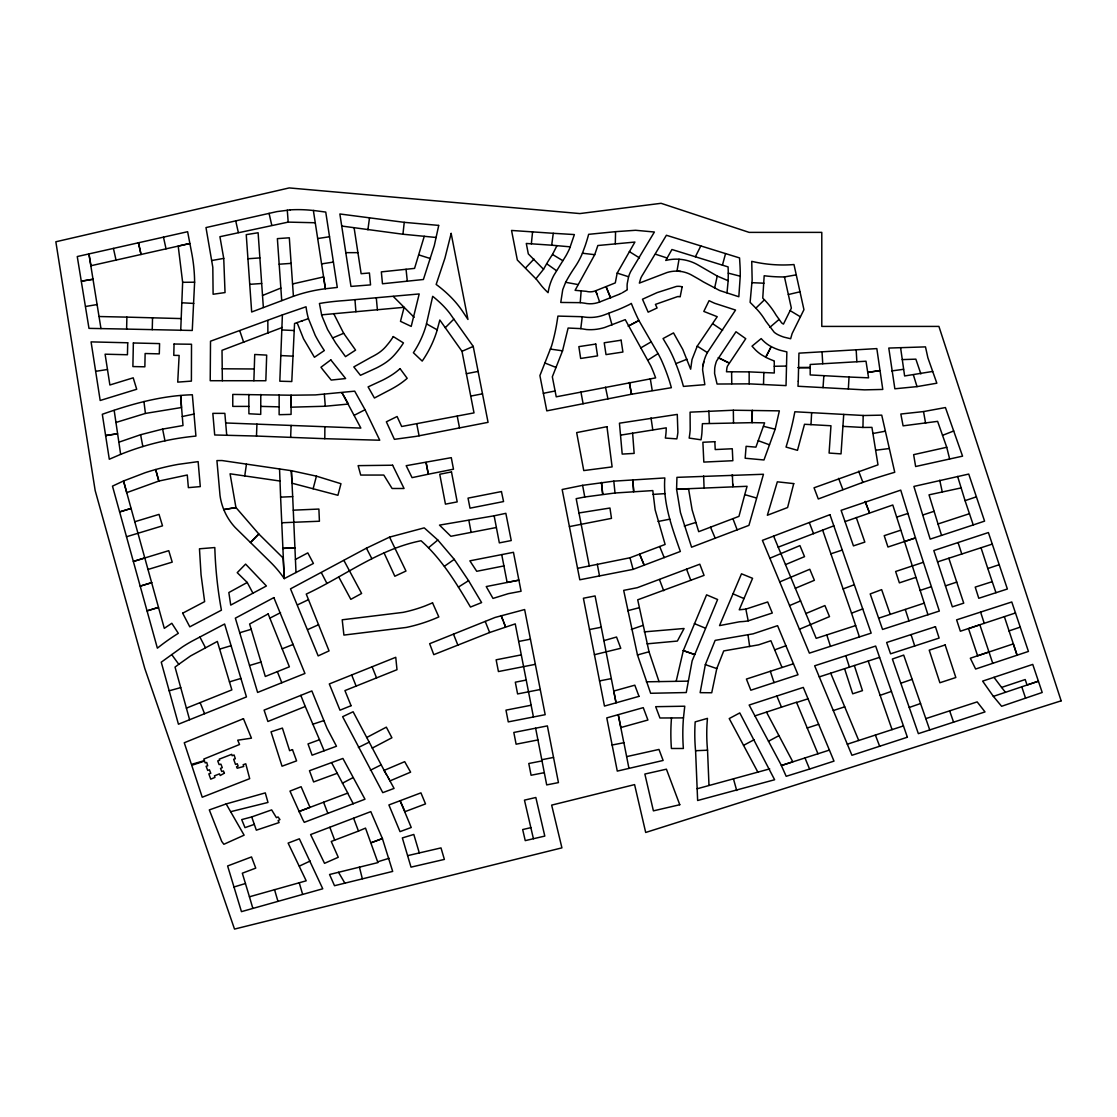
<?xml version="1.0" encoding="UTF-8"?>
<svg xmlns="http://www.w3.org/2000/svg" width="1117" height="1117" viewBox="0 0 1117 1117"><rect width="100%" height="100%" fill="white"/><g stroke="black" fill="none" stroke-linecap="round" stroke-linejoin="round"><path stroke-width="1.5" d="M749.158 383.857L749.158 371.877L726.497 371.779L726.888 368.093A15.415 15.415 0 0 1 727.46 366.083L745.751 338.688L735.991 331.749L716.583 361.014A27.883 27.883 0 0 0 716.025 362.522L715.313 365.036A22.954 22.954 0 0 0 715.006 366.474A25.16 25.16 0 0 0 714.712 368.456L714.587 373.427L717.058 384.025L749.158 383.857L786.033 385.616L786.857 351.911L780.308 350.305A52.736 52.736 0 0 1 774.639 348.239L771.219 346.619A34.753 34.753 0 0 1 761.18 338.591L752.02 346.158L755.511 349.956A40.575 40.575 0 0 0 761.375 354.717L765.759 357.258L771.219 346.619L765.676 357.286L767.267 358.026A85.702 85.702 0 0 0 770.828 359.618A64.702 64.702 0 0 0 774.263 360.931L774.29 372.994L749.158 371.877M279.152 394.873L279.124 414.7L291.076 414.393L291.104 395.209L232.769 394.427L232.769 406.393L248.868 406.393M260.792 394.427L260.722 414.379L248.909 413.765L248.826 394.469M225.676 422.966L360.861 428.09L342.011 392.751L348.434 404.047L325.298 406.239L291.104 407.188L291.104 395.209L315.413 394.915L354.689 391.159L365.05 409.716L379.752 440.224L324.81 438.688L324.865 426.708M861.724 482.781L818.286 498.978L814.042 487.794L877.99 464.84L871.93 427.378L862.952 427.448L863.176 415.468M302.386 320.761L294.553 323.497L291.788 381.539L279.822 381.204L282.392 314.91L306.03 306.784A78.902 78.902 0 0 0 308.432 318.624L315.245 335.421A161.714 161.714 0 0 0 324.335 350.543L314.435 357.272L303.531 338.786L297.08 322.618M740.236 276.22L738.826 296.745L719.641 290.518L703.319 281.875A202.763 202.763 0 0 0 698.223 278.817L692.54 275.592A31.569 31.569 0 0 0 667.086 272.506L639.357 283.104L640.753 278.301A21 21 0 0 1 642.847 274.489L666.402 235.268L739.552 257.929L740.013 265.623A155.584 155.584 0 0 1 740.236 276.206L728.284 273.134L728.102 266.907L671.945 249.51L665.746 260.456A43.521 43.521 0 0 1 698.781 265.399L717.24 276.067L728.158 280.702L726.999 292.905M728.284 273.134L728.158 280.702M615.299 243.729L615.565 231.666L635.615 230.284L654.394 232.015L630.742 271.459A32.965 32.965 0 0 0 628.592 276.751L617.184 273.106L615.285 282.894L595.724 290.727A14.409 14.409 0 0 1 586.257 291.314L575.087 290.322L594.719 254.69L597.846 245.517L634.903 242.068L617.184 273.106M126.612 329.096L192.264 330.478L194.609 282.21A161.56 161.56 0 0 0 191.761 253.294L187.628 231.708L77.255 256.547L88.983 328.37L126.612 329.082L126.891 317.13L181.191 318.582M152.247 329.71L152.54 317.745M763.511 384.388L763.846 372.422M253.88 380.743L254.732 354.48L266.684 355.108L265.832 380.743L210.219 380.715L210.513 341.202L282.392 314.91M180.717 330.534L182.643 282.308L178.203 246.089L189.876 243.478L90.966 265.734L88.927 253.922L100.963 328.538M226.709 434.96L224.852 413.36L212.83 413.36L214.701 434.974L256.477 436.049L256.938 424.097M290.643 437.375L291.104 425.409M843.726 414.421L841.031 453.879L829.093 453.055L830.964 425.759L810.998 424.628L811.64 412.676M848.348 388.981L849.032 377.029L868.579 377.839L865.996 361.224L810.174 364.491L810.202 374.935L849.032 377.029M823.02 387.613L823.871 375.675M618.748 294.483L599.647 301.995A25.733 25.733 0 0 1 584.47 303.154L580.226 302.623L581.175 290.685M683.464 717.896L684.763 706.209L655.679 706.684L659.938 717.994L683.464 717.896A196.829 196.829 0 0 0 683.367 748.488L671.415 748.488A196.829 196.829 0 0 1 671.499 717.784M531.343 243.813L532.572 231.903M341.732 226.039L402.944 234.235L404.242 222.339L438.52 225.383M580.784 328.621L586.579 329.557A47.822 47.822 0 0 0 601.937 328.244A57.288 57.288 0 0 0 604.702 327.49L625.241 319.644L650.918 366.139A187.712 187.712 0 0 1 655.637 377.881L556.238 396.814L552.329 376.806L562.549 350.822L568.12 328.035L580.784 328.621L582.25 316.711A40.91 40.91 0 0 0 603.906 315.05L617.813 309.8A205.43 205.43 0 0 0 629.555 304.494L631.314 303.405A225.327 225.327 0 0 0 638.91 320.509L658.039 353.6M553.278 233.299L511.544 230.451L517.325 260.024L535.895 278.803L543.518 269.281L528.313 253.894L526.289 243.464L551.686 245.195L553.278 233.299L574.375 234.57L569.502 248.826A114.772 114.772 0 0 1 566.068 255.584L553.85 275.34A53.811 53.811 0 0 0 548.084 292.696A81.918 81.918 0 0 1 541.787 286.134L535.978 278.705M367.898 229.809L369.49 217.941M244.749 475.926L246.466 464.086M703.012 365.706L703.836 361.629M679.038 259.242L676.972 271.124L680.658 271.417M438.744 225.397L434.304 245.572L423.399 279.501L382.475 283.76L381.344 271.878L414.561 268.387L424.265 236.301L436.3 237.502M793.447 663.777L746.421 679.066L750.833 690.208L798.013 674.752L777.572 625.674L753.095 633.842L715.145 640.376L705.344 664.629L700.136 692.666L711.724 692.763L716.793 668.58L723.718 650.932L758.611 644.844L770.884 640.739L782.012 667.463M682.166 286.776L680.155 296.843A10.779 10.779 0 0 0 679.164 296.633L678.954 296.605A5.906 5.906 0 0 0 678.396 296.55M714.601 288.144L717.24 276.067M676.162 681.342L683.311 650.597L706.586 594.844L717.603 599.508L692.135 660.873L686.257 692.54L650.639 693.28L637.472 654.953M313.123 488.771L316.432 476.149L340.964 483.717L337.92 495.292L291.998 483.2L291.691 477.727M744.76 494.622L738.951 516.361L698.697 531.678L692.121 509.869L688.533 488.688L676.581 489.19L680.448 512.521L691.577 547.204L748.935 525.367L763.456 474.264L676.944 477.35L676.581 489.19L747.078 486.286L744.76 494.622L756.251 497.945M722.434 265.162L725.561 253.601M775.17 429.207L779.359 410.861L733.338 410.232L690.083 412.159L690.194 429.668A85.66 85.66 0 0 1 689.161 438.073L701.015 439.805A96.495 96.495 0 0 0 701.909 433.117L702.398 423.692L752.188 422.659L752.313 410.19L752.09 422.645L764.6 422.868L755.902 447.135L746.1 446.311L745.165 458.235L763.972 459.967L775.17 429.207L763.483 426.317M628.55 276.848L627.223 283.732A27.967 27.967 0 0 0 627.112 286.483A28.093 28.093 0 0 0 627.279 289.82L622.267 292.822M580.226 302.651L560.762 302.456L562.745 289.624L565.635 282.294A168.904 168.904 0 0 1 572.616 270.551L575.897 265.637A77.059 77.059 0 0 0 582.432 253.224L585.196 245.712A182.685 182.685 0 0 0 588.645 234.333L615.565 231.666M582.25 316.711L557.928 316.097L556.629 324.265A193.171 193.171 0 0 1 551.575 346.005L539.902 375.591L546.785 410.861L631.51 394.217L671.373 387.697L669.865 382.447A199.678 199.678 0 0 0 661.069 359.367L658.108 353.558L647.972 360.093M695.374 256.77L700.82 245.935M543.518 269.281L546.674 263.724A194.33 194.33 0 0 1 552.51 254.453L556.964 245.656M697.245 346.144L692.023 359.52L690.655 369.196L682.78 349.439L673.509 332.908L663.051 338.563L668.65 348.001A136.819 136.819 0 0 1 675.841 363.653A211.644 211.644 0 0 1 683.436 386.412L704.841 384.667L702.607 369.853A40.338 40.338 0 0 1 707.368 352.595L735.544 310.065L714.74 303.307A154.942 154.942 0 0 1 709.072 300.668L703.808 311.42L717.226 316.697L697.245 346.144L707.368 352.595M525.716 267.787L533.954 259.102M445.236 327.728L453.837 319.127L450.039 313.668A88.187 88.187 0 0 0 438.604 301.353A116.21 116.21 0 0 0 432.698 296.312L426.247 324.852A98.282 98.282 0 0 1 414.184 351.534L413.388 352.721L422.198 361.084A110.29 110.29 0 0 0 436.719 331.595L439.833 320.034L461.991 351.31L474.013 412.885L401.673 426.499L397.093 416.515L386.356 421.807L394.399 439.33L416.013 436.384L488.059 422.338L473.231 346.41L453.837 319.127M755.846 308.166L750.107 302.344L752.146 279.948L751.741 261.35A137.628 137.628 0 0 0 793.978 264.547L803.947 309.688L792.135 333.55L790.641 338.744L784.036 337.152A39.053 39.053 0 0 1 779.931 335.617L778.661 335.044A21.069 21.069 0 0 1 774.221 332.266L765.676 321.054A67.983 67.983 0 0 0 755.846 308.166L764.433 299.831L762.757 298.127L764.182 275.745A149.594 149.594 0 0 0 784.469 276.932L796.253 274.852M769.85 327.337L778.996 319.49M428.565 547.679L437.822 540.028L454.256 559.352L468.568 580.658L481.609 602.594L470.48 607.062C456.434 583.339 441.885 559.198 421.053 540.754C378.928 549.019 344.455 576.19 306.253 594.09L329.054 650.89L318.163 655.902L290.504 588.854L366.432 548.168L389.554 537.123L424.237 527.866L437.822 540.028M171.739 654.618L182.462 646.911A144.358 144.358 0 0 1 192.319 641.004L224.615 624.012L246.452 696.924L178.441 724.207L161.253 662.186L171.739 654.618L178.776 664.294L175.034 667.086L189.611 719.725M178.776 664.294L190.532 655.958L217.34 641.437L231.861 689.887L186.399 708.122M444.426 566.263L454.256 559.352M458.459 587.067L468.568 580.658M640.669 347.959L651.016 341.956M247.234 582.474L228.845 592.541L230.73 605.093L266.405 585.978L245.6 564.099L237.223 572.658L247.22 582.446L252.861 593.043M743.545 745.374L754.101 739.733M768.482 741.255L779.038 735.6M295.419 559.463L307.803 552.887L313.416 563.443L284.263 578.62A111.979 111.979 0 0 0 270.272 561.963L235.156 527.475A58.978 58.978 0 0 1 220.021 495.557L216.921 460.581L222.004 460.539L291.355 470.69L316.432 476.149M182.616 613.219L204.634 601.63L201.046 574.766L199.468 548.796L214.813 547.553A414.896 414.896 0 0 0 221.417 610.175L189.792 626.832L182.671 613.191M366.669 737.527L386.342 727.167L391.913 737.765L372.24 748.111M342.416 783.212L353 777.641M354.41 415.203L365.05 409.716M269.867 618.162L280.549 612.647M370.383 770.255L381.079 764.88M358.389 747.496L369.127 742.191M621.22 293.324L619.265 294.232M297.667 604.8L308.501 599.647M299.384 866.094L310.219 861.012M307.622 629.639L318.554 624.724M461.991 351.31L473.231 346.41M120.65 454.368L109.298 459.241L102.317 414.281C131.359 404.019 161.351 395.586 192.347 394.762L195.922 436.077A269.281 269.281 0 0 0 120.65 454.368L114.185 410.456M332.503 338.018L343.659 333.285L355.583 350.11L345.502 356.644L335.7 343.017L327.602 329.557L321.808 315.72L319.434 303.489L323.748 302.777A268.345 268.345 0 0 1 344.385 300.585L419.196 293.953L411.21 326.401L400.486 321.333L404.131 307.301L321.57 314.854M769.85 558.235L799.926 545.599L804.533 556.643L785.474 564.616M779.708 581.915L809.783 569.265L814.391 580.309L795.332 588.282M789.565 605.582L800.596 600.904M799.437 629.248L829.512 616.612L824.904 605.568L805.846 613.54M358.473 831.076L365.51 828.116L377.923 862.603L329.557 874.499L334.514 885.711L392.681 871.414L382.405 838.56L370.802 811.626L310.61 834.567L324.53 863.343L338.256 857.284L331.246 841.464L358.473 831.076L353.642 818.286M262.509 295.502L280.842 288.06M222.353 380.743L222.018 350.319L282.28 327.463M282.168 648.837L293.282 644.383M319.518 739.719L305.262 706.489L267.898 721.484L264.087 710.119L311.852 690.948L327.086 728.396L336.482 746.254L312.09 755.19L308.013 743.936L319.518 739.719L324.125 750.778M533.437 716.974L515.244 623.886L489.665 632.515L433.787 654.66L429.654 643.699L495.082 617.45L524.641 609.547L545.18 714.685L508.263 721.889L505.973 710.147L531.133 705.232M675.841 363.653L686.955 359.227M942.539 435.351L953.695 430.98M778.2 547.162L833.827 525.828M263.361 307.51L258.111 232.755L246.243 234.64L251.674 311.992L293.422 296.284A151.842 151.842 0 0 1 325.354 288.758L323.609 276.918L292.556 283.955M649.019 651.769L637.709 599.815L704.059 575.381L699.8 564.197L637.29 587.696L623.677 590.362L637.472 654.953L649.019 651.769L659.03 681.607M859.42 636.941L851.545 613.177L862.743 608.919M843.112 588.924L854.31 584.708M577.559 568.344L629.974 557.774L665.118 544.454L655.148 509.841L652.803 490.586L615.006 492.988L584.763 496.995L582.613 485.337L562.158 489.497L579.793 579.779L633.102 569.363L680.351 551.463C672.169 527.95 662.87 503.292 664.824 477.95L613.805 481.148L582.613 485.337M774.681 649.871L785.921 645.738M337.194 773.299L313.612 781.942L309.465 770.716L342.905 758.457L364.98 799.227L304.271 822.335L302.665 819.347L289.973 791.101L301.115 786.717L309.995 807.368L298.756 811.612L347.638 793.14L353.265 803.807M856.264 517.492L864.837 542.108L853.444 545.878L845.024 521.597L892.79 504.996L927.962 614.741M226.165 803.933L209.312 809.909L221.697 841.38L223.875 844.284L244.12 835.167L226.165 803.933L265.288 792.888L267.982 802.453L230.633 811.696M301.325 321.124L308.432 318.624M251.716 816.932L271.654 809.895L276.416 817.658L278.063 816.96L279.948 819.557L278.105 820.66L279.124 822.559L256.338 830.182L251.716 816.932L241.705 819.599L245 827.627L254.313 824.374M900.819 683.241L912.128 679.318M880.14 695.332L891.436 691.395M909.252 707.466L920.548 703.528M631.314 629.429L642.722 625.478M118.765 442.234L140.602 434.722L162.607 429.096L182.993 425.535L180.647 395.586L181.443 407.523L145.419 413.43L115.875 422.491M861.877 482.726L862.896 482.376A738.546 738.546 0 0 1 894.745 472.282L881.732 415.147L863.986 415.51L794.857 411.768L793.321 419.42A329.85 329.85 0 0 1 786.033 447.065L797.482 450.333L804.505 424.278L810.998 424.628M973.242 524.948L930.168 539.134L913.901 486.426L968.732 474.069L984.58 521.122L973.242 524.948L965.06 500.653L976.398 496.828M995.959 592.708L987.805 568.539L999.212 564.699M1004.378 616.696L1017.084 655.218L1013.314 643.895L970.324 658.22L975.63 669.027L1028.436 651.434L1011.779 601.979L956.613 619.851L960.355 631.217L1015.479 612.968M1008.916 630.951L1020.254 627.126M993.376 696.38L1001.614 706.279L1042.203 692.484L1032.75 664.406L982.625 681.119L993.376 696.38L1038.405 681.202L1027.054 684.986L1025.197 679.541L1001.572 687.416L993.976 677.335M878.632 618.19L924.122 603.18M922.74 515.035L934.091 511.279M312.509 724.333L323.902 720.563M900.623 530.226L884.203 535.671L887.959 547.023L915.479 537.905L900.735 490.126L841.115 510.343L845.024 521.597M830.894 553.809L842.26 550.053M904.198 541.647L915.479 537.919L939.341 611.055L882.556 629.443L870.199 593.937L881.648 589.636L890.249 614.392M923.214 562.354L895.625 571.499L899.38 582.851L915.619 577.475M919.919 590.474L931.271 586.704M945.443 585.853L956.738 582.111L963.734 603.152L952.354 606.838L933.812 550.541L988.391 532.558L1007.38 589.008L978.785 598.279L975.211 587.109L992.231 581.664M754.938 715.885L796.505 702.244L817.965 753.766M896.56 517.171L907.926 513.457M938.015 523.971L969.458 513.694M937.554 561.893L992.273 544.091M807.228 728.005L818.649 724.277M847.314 744.201L903.444 725.91M925.811 718.622L977.166 701.895L985.012 711.92L918.356 733.646L892.385 659.03L903.695 655.093L929.749 729.932M855.65 625.576L816.192 638.352L773.62 536.104M819.278 676.888L879.596 657.355M833.296 710.552L844.717 706.838M796.603 702.481L808.038 698.809M829.4 750.093L781.369 765.536L792.791 761.766L766.513 712.157M809.588 769.041L833.994 761.124L803.291 687.416L749.144 705.05L780.867 764.405L786.186 776.301L809.588 769.041L804.966 757.94M684.274 526.065L695.696 522.477M119.645 511.977L131.08 508.43L123.54 480.966L145.07 472.742A243.632 243.632 0 0 1 178.12 464.379L198.128 461.628L200.292 486.607L188.368 487.64L187.279 475.004L158.796 481.064L126.71 492.653L123.54 480.966L112.482 486.132L157.371 648.167A217.717 217.717 0 0 1 178.315 633.325L171.809 623.286L164.297 628.34L131.08 508.43L119.617 511.879M377.7 861.793L389.135 858.289M144.791 557.942L133.356 561.46L168.751 550.667L172.213 562.13L147.989 569.475M134.766 521.737L159.033 514.378L162.51 525.842L126.5 536.746M151.647 582.655L140.184 586.132L151.647 582.697M233.984 886.996L245.433 883.519L242.319 873.201L255.751 868.118L251.52 856.934L227.617 865.968L241.454 911.64L322.757 888.783L299.356 838.811L288.116 843.098L306.198 880.81L249.44 896.783L245.433 883.519M157.679 607.648L147.039 610.873L158.502 607.397M239.722 632.739L251.185 629.304M219.644 649.117L231.107 645.682M249.538 665.495L261.001 662.06M229.46 681.873L240.923 678.438M697.148 788.77L769.697 768.887M603.878 640.627L616.542 637.025L620.773 648.279L594.439 654.702M169.184 690.795L180.717 687.597M695.598 751.029L697.636 800.512L774.626 779.75L739.775 712.925L729.219 718.566L757.884 772.168M627.642 610.72L639.259 607.704M764.433 299.831A79.935 79.935 0 0 1 775.994 314.98L781.593 322.827A9.104 9.104 0 0 0 783.464 324.084L791.353 308.152L788.351 294.539L799.995 291.802M407.621 855.65L440.992 847.901L444.384 859.406L411.014 867.141L402.343 837.918L413.807 834.455L419.308 852.941M530.854 827.655L522.672 829.554L525.241 840.626L544.803 836.088L535.839 797.496L524.459 800.135L533.423 838.727M745.849 609.128L767.686 601.965L772.294 613.024L748.195 620.857A59.243 59.243 0 0 1 741.995 621.624A22.382 22.382 0 0 0 738.56 621.96L719.53 625.618L741.493 573.803L752.579 578.313L739.231 609.812L745.849 609.128L748.195 620.857M315.273 222.758L288.172 222.115L219.923 236.706L223.735 258.404L225.034 292.57L213.11 294.246L212.816 267.312L205.989 227.575L276.946 211.602L287.306 210.289M626.651 756.628L658.974 749.437L663.121 760.454L617.282 771.107L606.782 717.896L643.252 707.647L647.916 720.018L620.857 727.544L618.232 714.657L623.831 742.721M961.151 487.906L929.023 494.845L941.547 535.392M494.133 515.803L505.847 513.331L511.237 540.558L499.341 542.876L494.133 515.803L439.512 525.116L450.877 536.286L496.381 527.503M946.741 447.275L913.636 454.661L915.633 466.515L962.561 456.155L945.429 407.551L923.522 411.573L900.833 414.016L903.094 425.842L937.61 421.36L946.741 447.275L949.618 458.892M900.595 347.68L904.616 375.968L932.695 371.444M182.225 416.529L194.023 414.072M658.067 521.485L669.809 519.168M503.921 565.928L476.736 571.29L469.866 560.832L513.457 552.315L521.067 591.256L508.277 593.672L493.002 598.419L486.23 586.565L518.902 580.142L507.132 582.432L501.715 554.604M466.361 373.706L478.104 371.416M470.732 396.102L482.488 393.812M543.365 393.296L555.107 390.992M584.763 496.995L576.177 498.671L589.273 565.858M569.405 526.596L611.488 518.372L609.952 508.026L578.969 512.954M518.679 641.465L530.421 639.175M589.511 629.527L601.267 627.237L616.053 702.83L604.465 706.07L583.395 598.237L595.082 595.947L601.267 627.237M521.304 654.883L496.13 659.812L498.433 671.554L535.35 664.336M526.219 680.058L515.314 682.194L517.604 693.936L540.265 689.51M599.55 680.909L611.292 678.605M537.919 739.943L516.11 744.201L513.82 732.459L547.372 725.896L558.444 782.598L546.702 784.902L535.629 728.2M612.074 745.025L623.9 742.707L628.955 768.398M541.787 759.728L553.529 757.438M542.024 760.914L528.788 763.497L531.078 775.254L544.314 772.657M873.117 433.452L885.376 431.19M211.937 260.484L223.735 258.404M620.759 435.113L666.235 427.839L666.179 429.989A64.842 64.842 0 0 1 665.355 438.059L676.818 438.883A64.353 64.353 0 0 0 677.893 432.391L677.279 414.407L619.446 423.189L622.197 454.088L634.149 453.404L632.613 433.117M85.59 306.477L97.388 304.508M95.643 371.333L107.469 369.49M317.703 238.549L329.529 236.734M290.238 209.856A133.621 133.621 0 0 1 313.374 210.513L321.584 263.891L333.411 262.076M917.001 386.622L936.842 383.201L927.878 357.789L925.49 346.884L888.783 348.057L894.857 388.786L917.001 386.622L913.427 374.991M891.729 370.928L903.583 369.294M875.784 450.221L889.327 448.531M647.12 643.839L677.363 641.06L684.079 628.494L644.258 631.873M290.238 209.912L287.292 210.178L288.172 222.115M247.932 258.753L259.87 257.915M279.166 264.212L291.104 263.375M249.733 284.332L261.671 283.495M653.012 494.398L664.922 493.644M280.004 481.036L230.074 473.803L235.924 507.495L258.795 533.968L250.417 542.513L258.837 534.01L283.146 558.053L284.263 578.62L280.604 497.149L292.682 496.618L296.005 572.532M293.268 510.176L318.89 509.059L319.42 521.234L281.61 522.77M707.536 750.219L695.556 750.708A184.864 184.864 0 0 1 695.179 721.889L707.452 718.371A172.898 172.898 0 0 0 707.536 750.219L708.988 785.377M902.243 359.604L915.856 359.157L920.883 373.93M774.276 366.278L786.242 366.069M646.324 681.817L688.365 681.133M182.643 282.308L194.609 282.21M345.809 252.651L357.915 252.651M222.227 368.792L254.257 368.973M99.19 316.53L126.891 317.13M260.75 406.393L279.138 406.853M256.477 436.049L324.81 438.688M752.034 282.685L763.986 283.201M282.266 329.962L294.218 330.534M281.051 355.583L293.003 356.155M181.82 302.777L193.772 303.433M842.916 426.359L862.952 427.448M424.265 236.301L402.944 234.235M551.686 245.195L570.256 246.843M404.242 222.339L339.875 213.975L350.975 286.413L370.551 284.891L369.42 272.981L361.14 273.707L354.131 227.952M582.432 253.224L594.719 254.69M313.388 210.443L325.745 212.076L337.292 287.432L325.41 288.758L321.584 263.891M550.416 349.09L562.549 350.822M565.635 282.294L578.075 284.57M419.043 254.983L430.45 258.585M655.525 254.215L667.128 258.013M705.344 664.629L716.793 668.58M758.248 440.698L769.487 444.803M545.012 363.039L556.126 367.479M694.369 623.593L705.372 628.173M733.003 593.839L743.992 598.572M426.512 323.86L437.236 329.864M790.124 310.624L800.414 316.809M552.51 254.453L562.773 260.652M629.346 251.59L639.496 257.915M712.66 323.693L722.587 330.381M546.674 263.724L556.475 270.677M393.24 296.41L414.114 317.298M1001.572 687.416L1005.44 692.303M343.659 333.285L333.69 313.57M347.792 793.084L331.567 762.618M386.705 774.961L384.039 770.423L404.689 761.668L410.609 772.154L390.042 780.867L389.679 780.211M385.128 772.238L353.112 711.766L342.626 716.695L382.768 792.651L394.064 788.42L386.664 774.891M338.493 872.265L344.804 883.044M385.574 773.006L386.328 774.318M387.683 776.678L388.199 777.558M388.576 778.242L389.302 779.554M338.716 576.917L350.822 599.34L361.615 593.462L343.91 560.455M389.554 537.123L405.974 571.038L394.832 576.246L384.08 552.957M199.901 637.053L205.444 647.651M321.431 572.812L326.904 583.367M366.432 548.168L371.849 558.668M400.109 800.721L405.038 811.64L425.521 803.905L420.927 792.861L388.898 804.952L400.026 831.634L411.238 827.488L400.123 800.707M710.51 527.182L715.201 538.212M830.699 673.188L858.736 740.487M776.86 696.073L781.481 707.159M659.686 546.534L664.21 557.606M485.211 621.415L489.665 632.515M453.474 634.149L457.928 645.249M372.101 666.779L376.555 677.893M351.673 674.975L356.128 686.089M300.808 695.388L305.262 706.489M277.351 671.638L281.805 682.738M200.125 702.621L204.579 713.721M502.971 620.256L501.128 615.607L505.512 626.777L503.516 621.652M838.588 478.369L842.874 489.553M809.294 522.533L813.553 533.717M875.379 735.056L879.651 746.254M732.92 518.665L737.178 529.849M686.578 569.223L690.837 580.407M659.449 579.541L663.707 590.725M323.595 802.229L327.867 813.413M858.652 471.179L862.896 482.376M329.836 827.292L334.667 840.082M949.645 710.859L953.583 722.168M822.657 530.17L851.545 613.177M868.202 661.041L892.064 729.624M599.647 301.995L595.724 290.727L596.939 294.232M239.848 331.037L243.701 342.374M1021.762 686.787L1025.56 698.139M988.992 652.007L992.762 663.33M948.836 558.249L956.738 582.111M981.019 547.763L987.805 568.539M770.325 671.233L774.053 682.599M980.6 612.088L984.286 623.468M958.065 542.555L961.793 554.046M905.301 609.491L908.987 620.884M911.039 634.596L914.725 645.975M854.337 665.537L862.464 690.641L852.704 693.797L844.578 668.706M845.764 655.735L849.451 667.114M826.775 634.931L830.462 646.31M957.618 476.428L965.06 500.653M299.216 882.709L302.581 894.186M274.503 889.565L277.868 901.042M249.44 896.783L252.819 908.275M733.492 778.968L736.703 790.501M608.793 313.291L611.99 324.949M629.974 557.774L633.102 569.363M359.423 867.085L362.313 878.702M269.085 213.375L271.71 225.048M235.715 220.887L238.354 232.559M113.431 248.407L116.028 260.093M784.469 276.932L788.351 294.539M163.473 237.139L166.042 248.826M939.732 480.212L942.273 491.983M605.484 387.194L607.955 398.909M162.607 429.096L164.981 440.824M457.23 416.166L459.534 427.909M416.781 424.069L419.084 435.812M427.183 468.302L428.328 474.208L412.061 477.643L406.183 465.691L451.282 457.663L453.488 469.196L428.328 474.208L426.08 462.452L427.043 467.548M597.288 564.169L599.508 575.925M468.875 520.466L471.137 532.404M140.602 434.722L142.836 446.549M580.938 391.997L583.116 403.768M923.522 411.573L925.616 423.357M650.289 378.719L652.216 390.433M651.016 417.884L652.761 429.724M747.985 634.749L749.661 646.589M143.925 401.45L145.419 413.43M406.057 269.281L407.3 281.191M613.805 481.148L615.006 492.988M376.317 298.085L377.406 310.009M324.335 394.301L325.298 406.239M354.969 299.845L355.918 311.783M293.422 296.284L289.317 237.795L277.379 238.633L281.721 300.515M856.167 349.803L856.865 361.754M822.028 351.813L822.74 363.751M292.682 496.618L291.355 470.69L291.649 476.945M708.862 410.916L709.393 423.357M732.71 483.954L732.822 486.649L732.361 474.683L732.431 476.345M279.543 468.875L280.604 497.149M703.64 475.968L704.073 487.934M731.607 371.71L731.775 383.731M733.338 410.232L733.506 422.687M267.843 320.523L267.871 333.299M678.159 296.55A6.493 6.493 0 0 0 677.558 296.619L655.428 304.396L657.103 307.971L648.153 312.16L642.484 299.23L657.117 292.612L676.469 286.413A15.554 15.554 0 0 1 682.152 286.804M133.356 342.975L132.895 366.571L144.861 366.809L145.126 353.517L159.298 353.866L159.577 343.603L133.356 342.975M127.729 342.779L127.436 354.745L105.096 354.201L109.885 384.988L133.202 377.825L136.707 389.261L100.181 400.486L91.077 341.886L127.729 342.779M174.057 344.022L173.777 355.346L179.139 355.443L177.729 382.126L191.398 381.106L191.51 344.245L174.057 344.022M798.25 381.19L797.985 386.259L864.502 389.861L882.779 389.442L876.831 348.602L798.948 353.154L798.25 381.19M451.156 233.425L444.929 258.195L436.161 284.444L438.367 286.092A126.277 126.277 0 0 1 450.877 297.108A97.556 97.556 0 0 1 463.555 312.83L467.953 319.462L451.156 233.425M793.74 483.605L787.597 507.537L767.365 515.244L777.334 481.818L793.74 483.605M393.282 336.58L392.639 337.613A72.675 72.675 0 0 1 388.409 343.491L385.84 346.577A37.88 37.88 0 0 1 377.448 353.726A80.159 80.159 0 0 1 371.095 357.258L353.81 366.921L360.456 375.312L376.429 367.982A92.474 92.474 0 0 0 383.773 363.891A50 50 0 0 0 395.935 353.181A84.99 84.99 0 0 0 402.692 344.106L403.446 342.919L393.282 336.58M400.054 368.638L399.286 369.336A63.627 63.627 0 0 1 390.992 375.494A106.562 106.562 0 0 1 382.531 380.213L368.093 386.901L374.432 398.015L387.878 390.936A118.877 118.877 0 0 0 397.317 385.658A75.677 75.677 0 0 0 407.188 378.314L400.054 368.638M330.814 359.883L320.97 367.242L322.576 369.378L331.177 380.073L345.642 378.551L330.814 359.883M224.391 773.173L220.203 775.533L219.532 773.844L214.464 775.826L214.939 777.418L210.736 779.149L208.837 773.872L210.792 773.313L209.41 769.781L207.72 770.437L206.114 766.262L207.72 765.801L206.729 762.45L205.207 762.925L204.481 761.082L191.733 765.327L202.233 797.231L249.691 778.661L245.768 763.805L243.143 764.726L243.729 766.471L237.209 768.231L236.525 766.751L238.144 766.08L237.265 763.735L235.505 764.461L233.662 759.253L235.324 758.736L234.109 755.008L232.127 755.706L231.708 754.324L219.239 759.169L219.616 760.328L217.731 760.9L219.1 764.573L220.901 764.14L222.297 767.658L220.524 768.384L221.738 771.54L223.428 770.953L224.391 773.173M268.164 613.917L249.608 624.026L265.315 676.469L289.387 666.807L268.164 613.917M273.86 597.609L235.352 618.162L257.608 692.442L304.941 673.467L273.86 597.609M638.91 320.509L628.326 326.094L638.91 320.509M432.544 602.859L425.172 605.917A146.844 146.844 0 0 1 403.014 612.381L342.207 619.795L343.91 635.084L406.183 627.461A161.42 161.42 0 0 0 438.827 616.919L432.544 602.859M243.45 718.692L184.263 742.763L191.398 764.391L204.425 760.621L203.797 759.071L239.541 744.494L237.712 740.208L251.451 738.169L243.45 718.692M351.073 705.693L339.987 710.203L329.306 683.953L395.753 657.299L396.996 669.697L344.93 690.585L351.073 705.693M829.945 514.672L762.408 540.363L809.378 653.138L871.162 633.13L829.945 514.672M382.391 838.546L371.193 842.735L382.405 838.56M292.472 749.633L289.624 750.68L282.406 728.089L271.026 731.817L282.029 766.206L296.591 760.872L292.472 749.633M979.86 624.822L968.523 628.648L977.626 655.791L988.978 651.965L979.86 624.822M945.15 644.956L929.218 650.178L939.886 682.752L955.831 677.516L945.15 644.956M907.381 737.22L851.936 755.287L814.656 665.802L875.658 646.059L907.381 737.22M935.432 626.693L886.647 642.498L890.57 653.808L939.118 638.072L935.432 626.693M1061.15 700.834L645.696 832.472L634.582 784.609L551.658 805.12L561.921 847.859L234.514 929.079L144.749 668.343L95.168 490.545L55.85 241.775L289.219 187.921L579.877 213.57L661.082 203.308L749.13 232.378L821.791 232.378L821.791 326.415L938.908 326.415L1061.15 700.834M639.008 696.352L616.053 702.83L613.75 691.046L634.805 685.182L639.008 696.352M679.778 804.729L653.403 810.858L644.858 774.053L666.416 769.18L679.778 804.729M451.477 471.919L439.749 474.25L445.446 504.144L457.202 501.896L451.477 471.919M606.964 426.68L576.665 432.6L583.758 470.578L612.116 466.906L606.964 426.68M501.435 491.564L468.037 498.126L470.006 508.165L503.558 501.561L501.435 491.564M235.924 507.495L223.791 509.603L236.022 507.593M93.256 279.194L81.457 281.177L93.256 279.208M879.568 370.607L867.741 372.45L879.568 370.593M117.453 433.745L105.626 435.588L117.453 433.745M595.766 344.064L578.857 346.633L580.658 358.459L597.553 355.89L595.766 344.064M621.108 340.21L604.213 342.779L606.014 354.606L622.909 352.037L621.108 340.21M392.612 465.217L358.124 465.635L360.721 475.06L383.801 475.06L392.095 488.492L404.061 488.492L392.612 465.217M714.838 441.69L702.886 442.262L703.822 462.089L732.85 460.707L732.277 448.755L715.215 449.565L714.838 441.69M294.902 547.847L282.615 548.405L294.902 547.861M810.188 367.577L798.222 367.619L810.188 367.577M694.62 654.52L683.311 650.597L694.62 654.52M729.052 362.955L718.217 357.622L729.052 363.011M606.685 288.186L606.112 286.874L610.636 297.96L606.685 288.186M644.202 565.23L639.622 554.158L644.202 565.23M869.431 512.675L865.172 501.491L869.431 512.675M158.879 481.064L155.654 469.517L158.796 481.064M141.035 254.467L138.452 242.78L141.035 254.467M631.51 394.217L629.332 382.545L631.51 394.217M602.719 494.328L601.449 482.516L602.719 494.328M633.702 491.606L632.767 479.682L633.702 491.606"/></g></svg>
